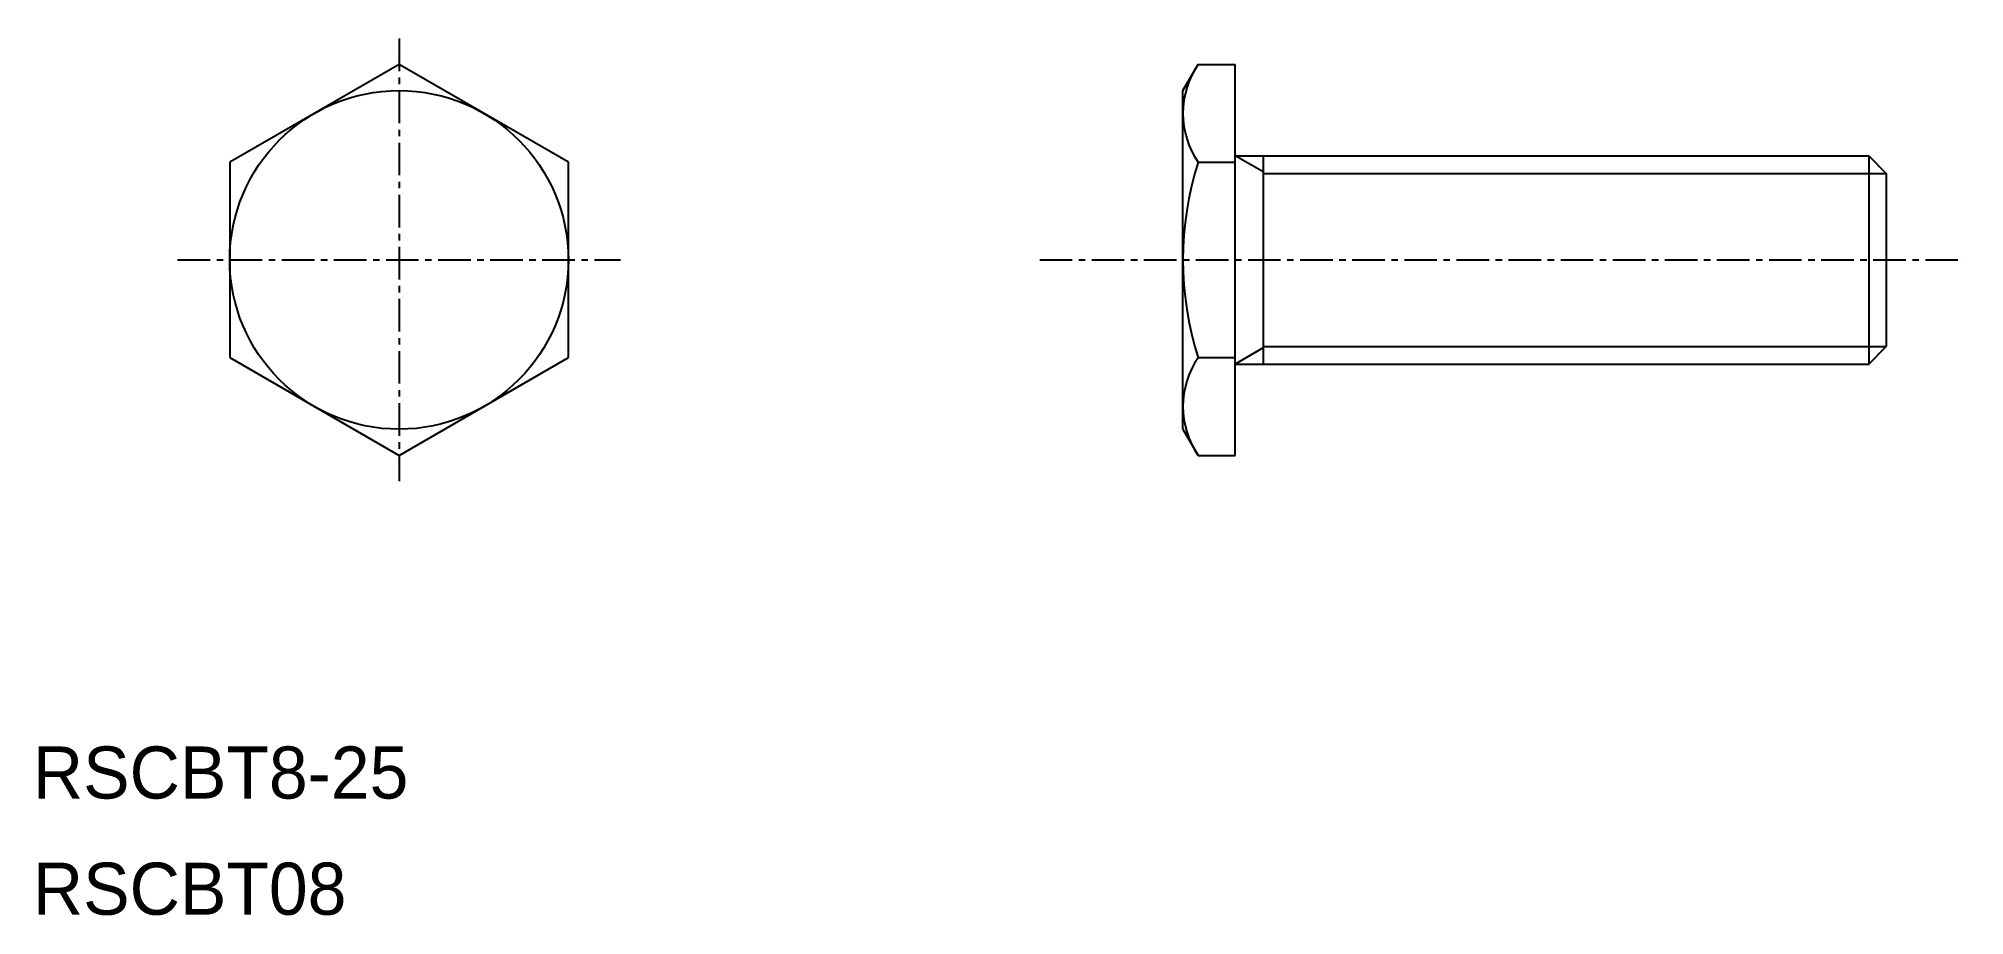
# Model space of a CAD drawing. Extents: x 5.2 to 79.2, y 4.8 to 38.5.
import ezdxf

# ---------------------------------------------------------------- set-up
doc = ezdxf.new("R2010")
doc.units = 0
doc.linetypes.add('CENTER', pattern=[2, 1.25, -0.25, 0.25, -0.25])
doc.layers.get('0').update_dxf_attribs({"linetype": 'CONTINUOUS'})
doc.layers.add('CENTER', color=1, linetype='CENTER')

msp = doc.modelspace()

# ---------------------------------------------------------------- linework, layer by layer
at = {"color": 7, "linetype": 'CONTINUOUS'}
for p, q in [((19.059, 37.505), (12.559, 33.752)), ((25.559, 33.752), (19.059, 37.505)), ((49.15, 36.5), (49.731, 37.505)), ((49.731, 37.505), (51.15, 37.505)), ((51.15, 22.494), (51.15, 37.505)), ((49.15, 23.5), (49.15, 36.5)), ((12.559, 33.752), (12.559, 26.247)), ((25.559, 26.247), (25.559, 33.752)), ((49.731, 33.752), (51.15, 33.752)), ((51.15, 34), (75.474, 34)), ((52.233, 34), (52.233, 26)), ((75.474, 34), (76.15, 33.323)), ((75.474, 34), (75.474, 26)), ((76.15, 33.323), (76.15, 26.676)), ((75.474, 26), (76.15, 26.676)), ((12.559, 26.247), (19.059, 22.494)), ((19.059, 22.494), (25.559, 26.247)), ((49.731, 26.247), (51.15, 26.247)), ((51.15, 26), (75.474, 26)), ((65.975, 26), (65.975, 26)), ((49.15, 23.5), (49.15, 23.5)), ((49.15, 23.5), (49.731, 22.494)), ((49.731, 22.494), (51.15, 22.494))]:
    msp.add_line(p, q, dxfattribs=at)
at = {"color": 3, "linetype": 'CONTINUOUS'}
for p, q in [((52.233, 33.375), (51.15, 34)), ((52.233, 33.323), (76.15, 33.323)), ((52.233, 26.625), (51.15, 26)), ((52.233, 26.676), (76.15, 26.676))]:
    msp.add_line(p, q, dxfattribs=at)
at = {"color": 7, "linetype": 'CONTINUOUS'}
msp.add_circle((19.059, 30), 6.5, dxfattribs=at)
for centre, radius, start, end in [((52.472, 35.629), 3.322, 145.60828, 214.39172), ((61.57, 30), 12.419, 162.41204, 197.58796), ((52.472, 24.37), 3.322, 145.60828, 214.39172)]:
    msp.add_arc(centre, radius, start, end, dxfattribs=at)
at = {"layer": 'CENTER', "color": 1, "linetype": 'CENTER'}
for p, q in [((19.059, 38.5), (19.059, 21.5)), ((10.559, 30), (27.559, 30)), ((43.65, 30), (79.15, 30))]:
    msp.add_line(p, q, dxfattribs=at)

# ---------------------------------------------------------------- texts
at = {"color": 7, "linetype": 'CONTINUOUS'}
for s, p in [('RSCBT8-25', (5, 9.32)), ('RSCBT08', (5, 4.859))]:
    msp.add_text(s, height=2, dxfattribs=at).set_placement(p)

doc.saveas('drawing.dxf')
